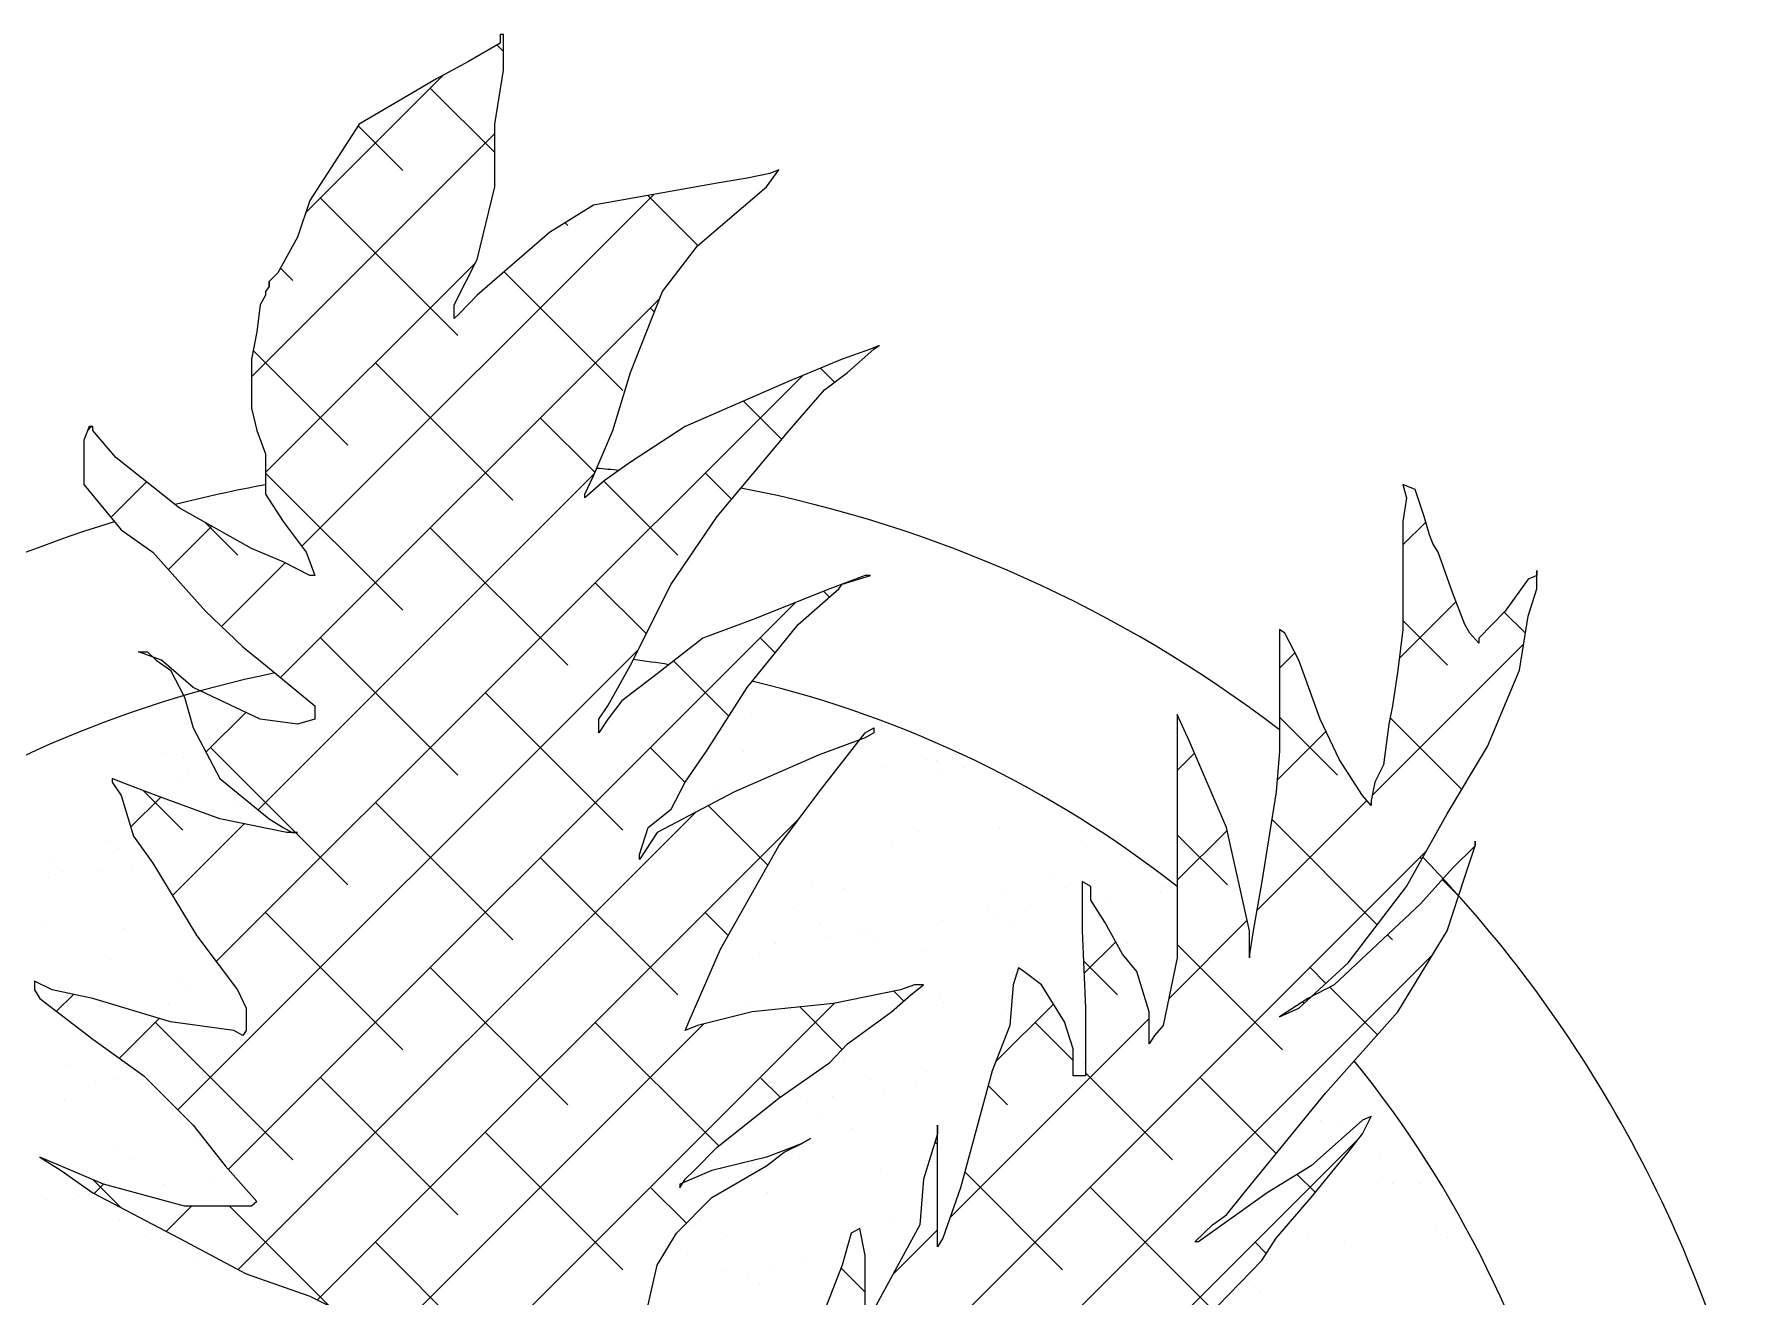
# Model space of a CAD drawing. Header units: inches. Extents: x 32 to 2500, y 31 to 1246.
# Drawn here: x 828.22 to 854.47, y 600.24 to 619.5 of the extents above; entities that cross this region are included whole.
import ezdxf

# ---------------------------------------------------------------- set-up
doc = ezdxf.new("R2010")
doc.units = ezdxf.units.IN
doc.header["$MEASUREMENT"] = 0
doc.layers.add('A-FURNITURE', color=251, linetype='Continuous', lineweight=20)

msp = doc.modelspace()

# ---------------------------------------------------------------- linework, layer by layer
at = {"layer": 'A-FURNITURE', "linetype": 'Continuous'}
for p, q in [((835.3256, 619.36934), (834.84147, 619.08787)), ((835.27779, 619.34155), (835.37939, 619.23995)), ((835.37939, 619.50069), (835.3256, 619.50069)), ((835.3256, 619.50069), (835.3256, 619.36934)), ((835.37939, 618.95653), (835.37939, 619.50069)), ((834.84147, 619.08787), (834.35733, 618.82517)), ((834.46133, 618.8816), (832.35727, 616.77755)), ((834.35733, 618.82517), (833.17389, 618.13089)), ((835.24492, 618.1309), (835.37939, 618.95653)), ((834.26089, 618.68117), (835.24492, 617.69715)), ((833.17389, 618.13089), (832.4208, 616.9675)), ((833.15818, 618.10661), (833.84157, 617.42321)), ((835.24492, 617.17392), (835.24492, 618.1309)), ((835.24492, 617.98791), (831.53323, 614.27623)), ((838.63386, 617.23023), (836.75112, 616.89246)), ((839.0911, 617.30528), (838.63386, 617.23023)), ((839.44075, 617.38034), (839.0911, 617.30528)), ((839.38696, 617.17394), (839.57523, 617.43664)), ((839.57523, 617.43664), (839.44075, 617.38034)), ((832.4208, 616.9675), (832.23253, 616.40457)), ((837.66862, 617.05706), (832.30103, 611.68947)), ((832.58362, 617.00389), (834.68021, 614.90729)), ((834.97596, 616.06683), (835.24492, 617.17392)), ((837.57846, 617.04089), (838.34236, 616.27698)), ((838.338, 616.27325), (839.38696, 617.17394)), ((836.75112, 616.89246), (836.07871, 616.47965)), ((836.07871, 616.47965), (834.97596, 615.52266)), ((836.31646, 616.62561), (836.35749, 616.58457)), ((832.23253, 616.40457), (831.93667, 615.86041)), ((837.80008, 615.57897), (838.338, 616.27325)), ((834.95044, 616.01616), (831.74841, 612.81413)), ((831.97652, 615.93371), (832.1643, 615.74593)), ((834.62631, 615.37255), (834.97596, 616.06683)), ((831.80219, 615.654), (831.7484, 615.57895)), ((831.93667, 615.86041), (831.80219, 615.72906)), ((831.80219, 615.72906), (831.80219, 615.654)), ((831.80219, 615.72906), (831.80219, 615.654)), ((831.80219, 615.654), (831.80219, 615.72906)), ((835.38615, 615.87863), (837.19613, 614.06866)), ((831.66771, 615.37254), (831.61392, 614.95972)), ((831.7484, 615.52265), (831.66771, 615.37254)), ((831.7484, 615.57895), (831.7484, 615.52265)), ((837.75661, 615.46778), (831.97618, 609.68734)), ((834.62631, 615.16614), (834.62631, 615.37255)), ((834.97596, 615.52266), (834.707, 615.2412)), ((837.31595, 614.34052), (837.80008, 615.57897)), ((834.707, 615.2412), (834.62631, 615.16614)), ((837.61545, 615.32661), (837.67726, 615.2648)), ((831.61392, 614.95972), (831.53323, 614.54691)), ((831.55821, 614.67474), (833.00294, 613.23002)), ((840.97385, 614.69706), (840.54351, 614.54694)), ((840.6242, 614.34054), (841.02765, 614.69706)), ((841.10833, 614.75335), (840.97385, 614.69706)), ((841.02765, 614.69706), (841.10833, 614.75335)), ((831.53323, 614.54691), (831.53323, 613.79634)), ((833.42225, 614.48798), (835.51885, 612.39138)), ((837.04699, 613.4586), (837.31595, 614.34052)), ((840.54351, 614.54694), (839.73662, 614.20918)), ((840.21141, 614.40793), (840.42698, 614.19236)), ((840.27455, 614.07783), (840.6242, 614.34054)), ((839.93606, 614.29266), (830.99519, 605.3518)), ((839.73662, 614.20918), (838.14974, 613.5149)), ((839.73662, 613.45861), (840.27455, 614.07783)), ((831.53323, 613.79634), (831.61392, 613.45858)), ((839.03837, 613.90369), (839.62108, 613.32098)), ((835.93817, 613.64934), (836.77266, 612.81485)), ((829.05877, 613.51487), (828.97808, 613.30846)), ((828.97808, 613.30846), (828.97808, 612.63295)), ((829.09459, 613.51487), (829.03578, 613.45605)), ((829.11256, 613.51487), (829.05877, 613.51487)), ((829.11256, 613.45857), (829.11256, 613.51487)), ((829.46221, 613.04576), (829.11256, 613.45857)), ((831.61392, 613.45858), (831.74841, 613.10206)), ((836.75113, 612.76432), (837.04699, 613.4586)), ((838.14974, 613.5149), (837.31595, 612.97073)), ((838.63388, 612.14511), (839.73662, 613.45861)), ((830.43049, 612.27643), (829.46221, 613.04576)), ((831.74841, 613.10206), (831.74841, 612.48284)), ((836.7665, 612.80038), (831.63373, 607.66761)), ((831.74841, 612.80727), (833.84157, 610.7141)), ((836.61665, 612.48286), (836.75113, 612.76432)), ((837.31595, 612.97073), (836.91251, 612.68927)), ((838.45409, 612.8107), (838.85559, 612.4092)), ((828.97808, 612.63295), (829.54291, 611.93867)), ((829.93061, 612.6736), (829.38714, 612.13014)), ((831.74841, 612.48284), (832.01737, 612.07003)), ((836.91251, 612.68927), (836.61665, 612.42657)), ((836.61665, 612.42657), (836.61665, 612.48286)), ((836.90495, 612.68256), (838.03477, 611.55274)), ((849.28484, 612.55796), (849.09656, 612.63302)), ((849.09656, 612.63302), (849.15036, 612.42661)), ((849.41932, 612.14515), (849.28484, 612.55796)), ((831.53324, 611.65721), (830.43049, 612.27643)), ((849.15036, 612.42661), (849.09657, 612.07009)), ((830.93014, 611.99586), (830.26716, 611.33288)), ((830.82156, 612.05683), (831.32566, 611.55274)), ((832.01737, 612.07003), (832.36703, 611.60092)), ((834.26089, 611.97206), (836.35749, 609.87546)), ((837.93458, 611.11307), (838.63388, 612.14511)), ((849.09657, 612.07009), (849.09657, 610.41883)), ((849.44387, 612.05953), (849.09657, 611.71223)), ((849.50001, 611.86368), (849.41932, 612.14515)), ((829.54291, 611.93867), (830.02704, 611.60091)), ((849.5538, 611.73233), (849.50001, 611.86368)), ((849.63449, 611.60099), (849.5538, 611.73233)), ((830.02704, 611.60091), (830.83394, 610.70023)), ((832.04714, 611.43558), (831.07732, 610.46576)), ((832.01738, 611.45081), (831.53324, 611.65721)), ((832.42082, 611.2444), (832.01738, 611.45081)), ((832.36703, 611.60092), (832.42082, 611.45081)), ((832.42082, 611.45081), (832.50151, 611.2444)), ((849.84967, 610.98177), (849.63449, 611.60099)), ((832.50151, 611.2444), (832.42082, 611.2444)), ((840.89318, 611.24443), (840.35525, 611.03802)), ((840.54352, 611.11308), (840.97387, 611.24443)), ((840.97387, 611.24443), (840.89318, 611.24443)), ((851.00621, 611.18818), (850.65656, 610.7003)), ((851.14069, 611.24447), (851.00621, 611.18818)), ((851.14069, 611.03806), (851.14069, 611.31953)), ((851.14069, 611.31953), (851.14069, 611.24447)), ((836.77681, 611.13342), (837.55569, 610.35454)), ((837.31596, 609.87463), (837.93458, 611.11307)), ((840.35525, 611.03802), (839.17181, 610.56891)), ((839.87112, 610.49386), (840.48973, 611.03802)), ((840.26324, 611.00155), (840.34983, 610.91496)), ((840.48973, 611.03802), (840.54352, 611.11308)), ((850.03794, 610.49389), (849.84967, 610.98177)), ((851.00621, 610.62525), (851.14069, 611.03806)), ((830.83394, 610.70023), (831.39876, 610.15607)), ((839.8263, 610.82835), (831.17958, 602.18163)), ((849.90361, 610.84199), (849.03906, 609.97744)), ((850.65656, 610.7003), (850.25312, 610.28749)), ((850.64252, 610.68594), (850.96377, 610.36468)), ((839.17181, 610.56891), (838.41871, 610.28745)), ((839.09113, 609.53688), (839.87112, 610.49386)), ((847.29451, 610.36254), (847.21383, 610.41883)), ((847.21383, 610.41883), (847.21383, 608.56117)), ((849.09657, 610.41883), (849.01588, 609.79961)), ((849.09657, 610.55461), (849.77572, 609.87546)), ((850.11863, 610.36255), (850.03794, 610.49389)), ((850.87173, 609.79962), (851.00621, 610.62525)), ((837.43639, 610.11573), (830.41117, 603.0905)), ((831.39876, 610.15607), (831.74842, 609.87461)), ((832.58362, 610.29478), (834.68021, 608.19818)), ((838.41871, 610.28745), (837.71941, 609.74328)), ((839.29273, 610.29478), (839.52199, 610.06551)), ((847.50969, 609.94972), (847.29451, 610.36254)), ((850.93657, 610.19768), (848.62732, 607.88843)), ((850.25312, 610.21243), (850.11863, 610.36255)), ((850.25312, 610.28749), (850.25312, 610.21243)), ((830.16153, 609.94966), (829.81188, 610.08101)), ((829.81188, 610.08101), (829.94636, 610.08101)), ((829.94636, 610.08101), (830.08084, 609.94966)), ((830.08084, 609.94966), (830.29601, 609.79955)), ((830.64567, 609.53685), (830.16153, 609.94966)), ((831.74842, 609.87461), (832.50152, 609.25539)), ((836.96631, 609.25541), (837.31596, 609.87463)), ((837.9711, 609.93913), (838.81263, 609.0976)), ((847.44951, 610.06517), (847.21383, 609.82949)), ((847.83245, 609.04904), (847.50969, 609.94972)), ((830.29601, 609.79955), (830.51119, 609.38673)), ((837.71941, 609.74328), (837.18149, 609.33046)), ((849.01588, 609.79961), (848.9352, 609.25545)), ((850.3876, 608.63623), (850.87173, 609.79962)), ((830.51119, 609.38673), (830.64567, 608.91763)), ((831.66773, 609.04898), (830.64567, 609.53685)), ((835.09953, 609.45614), (837.19613, 607.35954)), ((837.18149, 609.33046), (836.96632, 609.049)), ((838.47251, 608.56113), (839.09113, 609.53688)), ((831.44441, 609.15558), (830.83859, 608.54975)), ((832.50152, 609.25539), (832.50152, 609.04898)), ((836.83183, 609.049), (836.96631, 609.25541)), ((839.16043, 609.13463), (839.16043, 609.13463)), ((845.65384, 609.12409), (845.65385, 605.40876)), ((845.84212, 608.71127), (845.65384, 609.12409)), ((847.21383, 609.08279), (848.09844, 608.19818)), ((848.9352, 609.25545), (848.88141, 608.97399)), ((848.90042, 609.07348), (849.99412, 607.97978)), ((830.64567, 608.91763), (831.04912, 608.14829)), ((832.23256, 608.97392), (831.66773, 609.04898)), ((832.50152, 609.04898), (832.23256, 608.97392)), ((836.96632, 609.049), (836.83183, 608.84259)), ((836.83183, 608.84259), (836.83183, 609.049)), ((840.19388, 607.94192), (840.89319, 608.84261)), ((840.89319, 608.84261), (841.02767, 608.91766)), ((841.02767, 608.84261), (840.89319, 608.76755)), ((841.02767, 608.91766), (841.02767, 608.84261)), ((847.9224, 608.86078), (847.17493, 608.11331)), ((848.12831, 608.42982), (847.83245, 609.04904)), ((848.88141, 608.97399), (848.80072, 608.35476)), ((830.17215, 608.54045), (830.17215, 608.54045)), ((830.90634, 608.6175), (833.00294, 606.5209)), ((837.61545, 608.6175), (838.14673, 608.08622)), ((838.14976, 608.09203), (838.47251, 608.56113)), ((839.03635, 608.55656), (839.03635, 608.55656)), ((840.89319, 608.76755), (840.19388, 608.50485)), ((841.99109, 608.56193), (841.99109, 608.56193)), ((846.40695, 607.39778), (845.84212, 608.71127)), ((847.21383, 608.56117), (847.16004, 607.94194)), ((849.76899, 607.6042), (850.3876, 608.63623)), ((830.49997, 608.4712), (830.49997, 608.4712)), ((830.57226, 608.28555), (830.57226, 608.28555)), ((840.19388, 608.50485), (838.90286, 607.94191)), ((839.43646, 608.30166), (839.43646, 608.30166)), ((840.49986, 608.28836), (840.49986, 608.28836)), ((841.20474, 608.31312), (841.20474, 608.31312)), ((841.82689, 608.43106), (841.82689, 608.43106)), ((841.97611, 608.41467), (841.97611, 608.41467)), ((842.3912, 608.30703), (842.3912, 608.30703)), ((845.91835, 608.53401), (845.65384, 608.26951)), ((848.47796, 607.88566), (848.12831, 608.42982)), ((848.80072, 608.35476), (848.66624, 608.09206)), ((829.40844, 608.14829), (829.40844, 608.09199)), ((829.54292, 608.09199), (829.40844, 608.14829)), ((829.40844, 608.09199), (829.54292, 607.88559)), ((830.08085, 607.88559), (829.54292, 608.09199)), ((830.46384, 608.08367), (830.46384, 608.08367)), ((831.04912, 608.14829), (831.80222, 607.52907)), ((837.93459, 607.67921), (838.14976, 608.09203)), ((842.00177, 608.27081), (842.00177, 608.27081)), ((848.66624, 608.09206), (848.61245, 607.8106)), ((829.54292, 607.88559), (829.7312, 607.26637)), ((830.14924, 607.86041), (829.69016, 607.40133)), ((829.88634, 607.96022), (830.48702, 607.35954)), ((831.04912, 607.52907), (830.08085, 607.88559)), ((833.42225, 607.77886), (835.51885, 605.68227)), ((838.90286, 607.94191), (837.71942, 607.32269)), ((838.65076, 607.97688), (838.65076, 607.97688)), ((839.57527, 607.11629), (840.19388, 607.94192)), ((848.54723, 607.80834), (846.86495, 606.12606)), ((847.16004, 607.94194), (846.94488, 606.57215)), ((848.61245, 607.73554), (848.47796, 607.88566)), ((848.61245, 607.8106), (848.61245, 607.73554)), ((832.07118, 607.32267), (831.04912, 607.52907)), ((831.32543, 607.71482), (831.32543, 607.71482)), ((838.30356, 607.62834), (831.3279, 600.65268)), ((831.50031, 607.55456), (831.50031, 607.55456)), ((831.80222, 607.52907), (832.01739, 607.39773)), ((839.89345, 607.54094), (832.54112, 600.18861)), ((837.58494, 607.39775), (837.93459, 607.67921)), ((838.5012, 607.73175), (839.41006, 606.8229)), ((847.09452, 607.52482), (848.70544, 605.9139)), ((849.15038, 606.4971), (849.76899, 607.6042)), ((829.7312, 607.26637), (830.02706, 606.85355)), ((831.42024, 607.45413), (830.32656, 606.36045)), ((832.01739, 607.39773), (832.15187, 607.32267)), ((832.23256, 607.32267), (832.07118, 607.32267)), ((832.15187, 607.32267), (832.23256, 607.32267)), ((837.45046, 606.98493), (837.58494, 607.39775)), ((837.71942, 607.32269), (837.45046, 606.90987)), ((841.7038, 607.33812), (841.7038, 607.33812)), ((842.94615, 607.40545), (842.94615, 607.40545)), ((844.26644, 607.43044), (844.26644, 607.43044)), ((846.41647, 607.35485), (845.65385, 606.59223)), ((845.65385, 607.28822), (846.42116, 606.5209)), ((846.7566, 605.82158), (846.40695, 607.39778)), ((829.31967, 607.20571), (829.31967, 607.20571)), ((829.49804, 607.08216), (829.49804, 607.08216)), ((849.45065, 607.03447), (836.52881, 594.11264)), ((837.45046, 606.90987), (837.45046, 606.98493)), ((838.6877, 605.54009), (839.57527, 607.11629)), ((841.31698, 607.10364), (841.31698, 607.10364)), ((844.27171, 607.10901), (844.27171, 607.10901)), ((850.19933, 607.11633), (849.84968, 606.77857)), ((850.03796, 606.64722), (850.19933, 607.11633)), ((850.19933, 607.11633), (850.19933, 607.19138)), ((850.19933, 607.19138), (850.19933, 607.11633)), ((828.47318, 606.88207), (828.47318, 606.88207)), ((828.64806, 606.72181), (828.64806, 606.72181)), ((829.20619, 606.73348), (829.20619, 606.73348)), ((829.70005, 606.7985), (829.70005, 606.7985)), ((830.02706, 606.85355), (830.69947, 605.74647)), ((835.93817, 606.94022), (838.03477, 604.84363)), ((849.3564, 606.94022), (849.38307, 606.91355)), ((849.84968, 606.77857), (849.36555, 606.2344)), ((828.43482, 606.63193), (828.43482, 606.63193)), ((840.0939, 606.5727), (840.0939, 606.5727)), ((840.55963, 606.46017), (840.55963, 606.46017)), ((842.98678, 606.44852), (842.98678, 606.44852)), ((843.7716, 606.64906), (843.7716, 606.64906)), ((843.94649, 606.48881), (843.94649, 606.48881)), ((844.20145, 606.57214), (844.20145, 605.82157)), ((844.33593, 606.49709), (844.20145, 606.57214)), ((844.33593, 606.29068), (844.33593, 606.49709)), ((845.47038, 606.4802), (845.47038, 606.4802)), ((846.94488, 606.57215), (846.8104, 605.82158)), ((848.2628, 605.33371), (849.15038, 606.4971)), ((849.69355, 606.60307), (849.94248, 606.35414)), ((849.769, 605.82159), (850.03796, 606.64722)), ((839.80264, 606.18064), (839.80264, 606.18064)), ((842.75738, 606.18601), (842.75738, 606.18601)), ((844.5511, 605.95292), (844.33593, 606.29068)), ((844.63353, 606.30791), (844.63353, 606.30791)), ((845.4049, 606.40947), (845.4049, 606.40947)), ((849.36555, 606.2344), (848.04763, 604.99596)), ((831.74498, 606.10159), (833.84157, 604.00499)), ((838.45409, 606.10159), (838.80582, 605.74986)), ((840.20275, 605.92574), (840.20275, 605.92574)), ((842.07955, 605.97167), (842.07955, 605.97167)), ((842.85091, 606.07323), (842.85091, 606.07323)), ((843.15749, 605.93111), (843.15749, 605.93111)), ((843.34478, 606.13825), (843.34478, 606.13825)), ((844.82007, 605.46505), (844.5511, 605.95292)), ((846.72099, 605.9821), (845.52378, 604.78489)), ((828.38381, 605.90426), (828.38381, 605.90426)), ((829.59244, 605.85645), (829.59244, 605.85645)), ((830.69947, 605.74647), (831.31809, 604.92084)), ((840.29693, 605.73699), (840.29693, 605.73699)), ((840.79079, 605.80201), (840.79079, 605.80201)), ((840.91935, 605.81631), (840.91935, 605.81631)), ((841.09424, 605.65606), (841.09424, 605.65606)), ((844.20145, 605.82157), (844.25525, 604.63942)), ((844.7158, 605.65418), (844.23112, 605.16951)), ((846.75661, 605.40877), (846.7566, 605.82158)), ((846.8104, 605.82158), (846.75661, 605.46506)), ((848.86, 605.75934), (848.93708, 605.68227)), ((849.0159, 604.58315), (849.769, 605.82159)), ((838.20356, 604.43299), (838.6877, 605.54009)), ((849.54239, 605.44894), (838.31951, 594.22606)), ((839.27997, 605.47825), (839.27997, 605.47825)), ((839.52556, 605.63544), (839.52556, 605.63544)), ((841.76357, 605.50992), (841.76357, 605.50992)), ((845.03524, 605.20235), (844.82007, 605.46505)), ((844.89086, 605.62345), (844.89086, 605.62345)), ((845.65385, 605.40876), (845.43869, 604.37673)), ((845.65385, 605.61093), (847.2598, 604.00499)), ((846.75661, 605.46506), (846.75661, 605.40877)), ((829.37944, 605.37752), (829.37944, 605.37752)), ((834.26089, 605.26295), (836.35749, 603.16635)), ((843.23318, 605.25864), (843.15249, 604.99594)), ((843.31387, 605.20235), (843.23318, 605.25864)), ((843.58284, 604.99594), (843.31387, 605.20235)), ((844.22221, 605.36529), (844.74388, 604.84363)), ((845.22352, 604.58313), (845.03524, 605.20235)), ((847.50971, 604.63943), (848.2628, 605.33371)), ((847.67912, 605.26295), (847.92228, 605.01979)), ((828.22501, 605.05218), (828.22501, 604.92083)), ((828.49397, 604.92083), (828.22501, 605.05218)), ((828.22501, 604.92083), (828.3057, 604.78948)), ((829.11259, 604.78948), (828.49397, 604.92083)), ((830.41789, 605.10006), (830.41789, 605.10006)), ((830.59278, 604.93981), (830.59278, 604.93981)), ((831.31809, 604.92084), (831.45258, 604.63938)), ((841.43113, 604.92088), (840.40907, 604.71447)), ((841.33208, 604.90087), (841.48372, 604.74923)), ((841.6463, 604.99593), (841.43113, 604.92088)), ((841.59251, 604.84582), (841.78078, 604.99593)), ((841.78078, 604.99593), (841.6463, 604.99593)), ((843.15249, 604.99594), (843.0987, 604.37672)), ((843.93249, 604.43301), (843.58284, 604.99594)), ((848.04763, 604.99596), (847.64419, 604.78955)), ((847.98047, 604.9616), (848.70645, 604.23561)), ((828.3057, 604.78948), (829.11259, 604.17026)), ((828.81812, 604.85201), (828.56025, 604.59414)), ((830.29603, 604.43297), (829.11259, 604.78948)), ((830.26433, 604.70624), (830.26433, 604.70624)), ((831.45258, 604.63938), (831.45258, 604.30162)), ((840.42468, 604.71762), (833.64336, 597.9363)), ((839.12853, 604.72235), (839.12853, 604.72235)), ((840.40907, 604.71447), (839.17183, 604.58311)), ((839.89571, 604.65996), (840.54419, 604.01148)), ((841.29665, 604.58312), (841.59251, 604.84582)), ((842.03861, 604.7907), (842.03861, 604.7907)), ((842.08327, 604.72772), (842.08327, 604.72772)), ((843.76472, 604.70311), (842.88393, 603.82231)), ((843.04655, 604.62033), (843.04655, 604.62033)), ((844.25525, 604.63942), (844.25525, 603.60739)), ((847.64419, 604.78955), (847.21385, 604.50808)), ((847.21385, 604.50808), (847.50971, 604.63943)), ((830.12721, 604.48382), (829.51978, 603.87639)), ((830.0677, 604.42431), (832.1643, 602.32771)), ((831.2643, 604.30162), (830.29603, 604.43297)), ((830.57485, 604.45705), (830.57485, 604.45705)), ((830.58338, 604.42728), (830.58338, 604.42728)), ((838.429, 604.39922), (832.74917, 598.71939)), ((836.77681, 604.42431), (838.66071, 602.54041)), ((838.14977, 604.30164), (838.20356, 604.43299)), ((838.33805, 604.3767), (838.14977, 604.30164)), ((839.17183, 604.58311), (838.33805, 604.3767)), ((840.62424, 604.09525), (841.29665, 604.58312)), ((845.22352, 604.48462), (842.18806, 601.44917)), ((843.0987, 604.37672), (842.82974, 603.68244)), ((843.48592, 604.42431), (844.06697, 603.84326)), ((844.06697, 604.0202), (843.93249, 604.43301)), ((845.22352, 604.09526), (845.22352, 604.58313)), ((845.43869, 604.37673), (845.30421, 604.22661)), ((847.91316, 603.3447), (849.0159, 604.58315)), ((829.11259, 604.17026), (829.89259, 603.60734)), ((831.39878, 604.22656), (831.2643, 604.30162)), ((831.45258, 604.30162), (831.39878, 604.22656)), ((840.35528, 603.81378), (840.62424, 604.09525)), ((845.30421, 604.22661), (845.22352, 604.09526)), ((839.57528, 603.26961), (840.35528, 603.81378)), ((842.86407, 604.03431), (842.86407, 604.03431)), ((844.06698, 603.60739), (844.06697, 604.0202)), ((828.74999, 603.78324), (828.74999, 603.78324)), ((829.89259, 603.60734), (830.64569, 602.85677)), ((832.58362, 603.58567), (834.68021, 601.48907)), ((839.29273, 603.58567), (839.59502, 603.28338)), ((840.56893, 603.80472), (840.56893, 603.80472)), ((841.82334, 603.68173), (841.82334, 603.68173)), ((842.82974, 603.68244), (842.34561, 601.89983)), ((844.25525, 603.60739), (844.06698, 603.60739)), ((844.21958, 603.7968), (844.21958, 603.7968)), ((844.25525, 603.65498), (845.58252, 602.32771)), ((846.00184, 603.58567), (847.16361, 602.4239)), ((829.1501, 603.52834), (829.1501, 603.52834)), ((829.43921, 603.54933), (829.43921, 603.54933)), ((840.40036, 603.29399), (840.40036, 603.29399)), ((840.96904, 603.54982), (840.96904, 603.54982)), ((841.17173, 603.39554), (841.17173, 603.39554)), ((841.66559, 603.46056), (841.66559, 603.46056)), ((842.7701, 603.46285), (843.0666, 603.16635)), ((846.67593, 601.82479), (847.91316, 603.3447)), ((828.68491, 603.2417), (828.68491, 603.2417)), ((838.63391, 602.51904), (839.57528, 603.26961)), ((840.01182, 603.20156), (840.01182, 603.20156)), ((840.1867, 603.04131), (840.1867, 603.04131)), ((830.64569, 602.85677), (831.12983, 602.23755)), ((840.67917, 602.80378), (840.67917, 602.80378)), ((841.99596, 600.99915), (841.99596, 602.85681)), ((841.99596, 602.85681), (841.99596, 602.72546)), ((848.47798, 602.93189), (847.69799, 602.23761)), ((847.83591, 602.9248), (847.83591, 602.9248)), ((848.15255, 602.91614), (848.15255, 602.91614)), ((848.61246, 602.98818), (848.47798, 602.93189)), ((848.47798, 602.72548), (848.61246, 602.98818)), ((830.64314, 602.59909), (830.64314, 602.59909)), ((835.09953, 602.74703), (837.19613, 600.65043)), ((838.28426, 602.16252), (838.63391, 602.51904)), ((839.79046, 602.51904), (839.38701, 602.36893)), ((839.65598, 602.44399), (839.92494, 602.57534)), ((839.92494, 602.57534), (839.79046, 602.51904)), ((839.92494, 602.57534), (840.05942, 602.6504)), ((840.05942, 602.6504), (839.92494, 602.57534)), ((841.99596, 602.72546), (841.78079, 602.03118)), ((841.95674, 602.59893), (841.99596, 602.55972)), ((848.41882, 602.6481), (844.68554, 598.91481)), ((848.26281, 602.44402), (848.47798, 602.72548)), ((828.30571, 602.36889), (828.62847, 602.16248)), ((829.27398, 601.95608), (828.30571, 602.36889)), ((829.51036, 602.48531), (829.51036, 602.48531)), ((829.68524, 602.32506), (829.68524, 602.32506)), ((831.03062, 602.33032), (831.03062, 602.33032)), ((831.12983, 602.23755), (831.61396, 601.69339)), ((839.38701, 602.36893), (838.55323, 602.16252)), ((838.55323, 601.7497), (839.38701, 602.23758)), ((839.38701, 602.23758), (839.65598, 602.44399)), ((839.89482, 602.34643), (839.89482, 602.34643)), ((847.69799, 602.23761), (847.02558, 601.82479)), ((847.69799, 601.74974), (848.26281, 602.44402)), ((848.75902, 602.36254), (848.75902, 602.36254)), ((828.62847, 602.16248), (829.1126, 601.82473)), ((829.11255, 602.0249), (829.5355, 601.60195)), ((830.95579, 602.05059), (830.95579, 602.05059)), ((838.55323, 602.16252), (838.06909, 601.95611)), ((838.06909, 601.89982), (838.14978, 602.03117)), ((838.14978, 602.03117), (838.28426, 602.16252)), ((841.13108, 602.17595), (841.13108, 602.17595)), ((841.78079, 602.03118), (841.727, 601.3369)), ((842.41187, 602.1438), (843.90524, 600.65043)), ((847.48231, 602.1052), (847.76069, 601.82681)), ((848.78029, 602.05944), (848.78029, 602.05944)), ((828.4018, 601.71435), (828.4018, 601.71435)), ((828.89567, 601.77937), (828.89567, 601.77937)), ((829.1126, 601.82473), (830.43053, 601.13045)), ((829.27615, 601.95548), (829.13408, 601.81341)), ((830.51121, 601.61833), (829.27398, 601.95608)), ((830.18442, 601.94903), (830.18442, 601.94903)), ((837.61545, 601.90839), (838.16593, 601.35791)), ((838.0153, 601.20554), (838.55323, 601.7497)), ((838.06909, 601.95611), (838.06909, 601.89982)), ((839.39951, 601.82186), (839.39951, 601.82186)), ((842.34561, 601.89983), (842.07665, 601.1305)), ((844.32456, 601.90839), (846.19751, 600.03544)), ((847.02558, 601.82479), (845.97663, 601.07422)), ((846.40697, 601.48703), (846.67593, 601.82479)), ((846.87289, 601.93422), (846.87289, 601.93422)), ((847.16007, 601.13052), (847.69799, 601.74974)), ((848.93712, 601.96126), (848.93712, 601.96126)), ((849.35649, 601.9659), (849.35649, 601.9659)), ((830.61627, 601.61833), (830.23265, 601.2347)), ((831.53328, 601.61833), (830.51121, 601.61833)), ((831.1964, 601.61833), (832.71054, 600.10419)), ((831.61396, 601.69339), (831.53328, 601.61833)), ((846.1918, 601.33692), (846.40697, 601.48703)), ((829.51628, 601.40732), (829.51628, 601.40732)), ((837.71944, 600.71767), (838.0153, 601.20554)), ((838.27883, 601.3432), (838.27883, 601.3432)), ((838.38048, 601.42342), (838.38048, 601.42342)), ((840.67804, 601.20555), (840.54356, 600.71768)), ((840.81252, 601.28061), (840.67804, 601.20555)), ((840.89321, 600.86779), (840.81252, 601.28061)), ((841.727, 601.3369), (841.0277, 600.04217)), ((841.99596, 601.25707), (841.31736, 600.57847)), ((841.33522, 601.42879), (841.33522, 601.42879)), ((845.92283, 601.07422), (846.1918, 601.33692)), ((849.60574, 601.30305), (849.60574, 601.30305)), ((829.91639, 601.15242), (829.91639, 601.15242)), ((830.43053, 601.13045), (831.45259, 600.58629)), ((833.42225, 601.06975), (835.51885, 598.97315)), ((838.78059, 601.16853), (838.78059, 601.16853)), ((841.27516, 600.95254), (841.27516, 600.95254)), ((842.07665, 601.1305), (841.99596, 600.99915)), ((845.97663, 601.07422), (845.92283, 601.07422)), ((846.84048, 601.06975), (847.01205, 600.89818)), ((846.9449, 600.79276), (847.16007, 601.13052)), ((847.64479, 601.18463), (847.64479, 601.18463)), ((848.21232, 601.08795), (848.21232, 601.08795)), ((849.78063, 601.1428), (849.78063, 601.1428)), ((830.70291, 600.77089), (830.70291, 600.77089)), ((837.53117, 599.89204), (837.71944, 600.71767)), ((838.1763, 600.88326), (838.1763, 600.88326)), ((839.49254, 600.71786), (839.49254, 600.71786)), ((839.98641, 600.78287), (839.98641, 600.78287)), ((840.54356, 600.71768), (840.14012, 599.68564)), ((840.52666, 600.67445), (840.89322, 600.3079)), ((840.89322, 599.89205), (840.89321, 600.86779)), ((846.27249, 600.09848), (846.9449, 600.79276)), ((831.45259, 600.58629), (832.42086, 600.24854)), ((838.72118, 600.6163), (838.72118, 600.6163)), ((839.10428, 600.58681), (839.10428, 600.58681)), ((839.27917, 600.42656), (839.27917, 600.42656)), ((846.75349, 600.4703), (846.75349, 600.4703)), ((832.42086, 600.24854), (832.98569, 599.96708)), ((846.92838, 600.31005), (846.92838, 600.31005))]:
    msp.add_line(p, q, dxfattribs=at)
for radius, start, end in [(19.70857, 84.482463, 85.476084), (19.70857, 100.219232, 104.327749), (19.70857, 52.606157, 79.022797), (19.70857, 107.129731, 150.857636), (16.86213, 80.945626, 82.799479), (16.86213, 101.468149, 150.239965), (16.86213, 51.881414, 76.549266), (19.70857, 12.653779, 44.091912), (16.86213, 46.892345, 46.94584), (16.86213, 42.927508, 43.043479), (16.86213, 13.382676, 38.982056)]:
    msp.add_arc((835.245, 593.23072), radius, start, end, dxfattribs=at)

doc.saveas('drawing.dxf')
